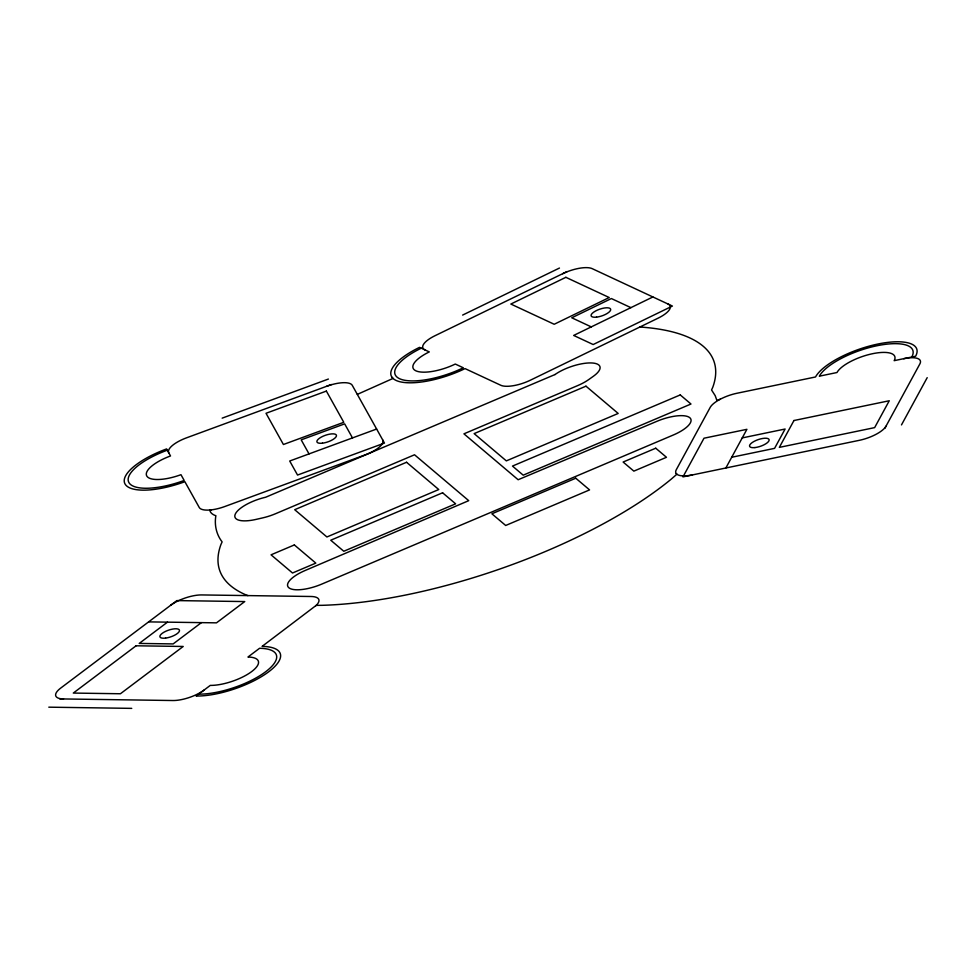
<?xml version="1.0" encoding="UTF-8"?>
<svg xmlns="http://www.w3.org/2000/svg" width="976" height="976" viewBox="0 0 976 976"><rect width="100%" height="100%" fill="white"/><g stroke="black" fill="none" stroke-linecap="round" stroke-linejoin="round"><path stroke-width="1.46" d="M725.851 468.004L746.896 429.33L704.001 438.212L682.968 476.886L859.27 440.335A23.192 7.93 -19 0 0 885.976 426.219M884.805 428.379L919.868 363.914A23.192 7.93 -19 0 0 903.691 358.692M901.482 424.914L927.2 377.651M198.653 694.143A49.983 17.092 -19 0 0 265.679 671.732A49.983 17.092 -19 0 0 259.567 648.284L247.953 657.031A30.915 10.577 -19 0 1 251.735 671.537A30.915 10.577 -19 0 1 210.279 685.396L196.152 696.034A54.107 18.507 -19 0 0 268.705 671.781A54.107 18.507 -19 0 0 262.08 646.393L316.224 605.352L321.885 605.327A262.825 89.89 -19 0 0 671.183 479.179L676.929 474.19L676.258 473.592M167.482 622.151L139.226 643.428L173.155 643.916L201.41 622.627M720.215 399.245L716.872 400.355L715.188 395.658L711.565 389.985L712.773 387.277A262.825 89.89 -19 0 0 641.757 327.143L639.792 327.058M462.624 315.077L559.468 268.046M567.044 271.584L435.003 335.72A23.192 7.93 -19 0 0 424.95 349.896M652.895 296.96L573.668 335.439L593.176 344.54L672.403 306.061L592.212 268.656A23.192 7.93 -19 0 0 562.652 273.719M357.314 394.389L393.035 378.432L392.035 377.334M222.174 418.143L328.4 379.054M331.45 384.52L186.587 437.809A23.192 7.93 -19 0 0 168.775 452.827M376.626 429.037L289.713 461.014L297.546 475.056L384.459 443.08L352.263 385.325A23.192 7.93 -19 0 0 326.618 386.301M742.211 437.919L785.094 429.025L774.578 448.362L731.695 457.256M211.353 509.85L209.816 509.972L209.974 510.875A46.384 15.86 -19 0 0 215.22 515.499L215.879 515.694C214.244 524.832 216.355 534.543 222.125 541.875L220.905 544.596A262.825 89.89 -19 0 0 245.684 594.762L247.928 595.592M148.62 621.883L216.489 622.847L244.744 601.57L176.888 600.594L60.719 688.08A23.192 7.93 -19 0 0 63.562 698.962M59.792 698.901L172.898 700.524A23.192 7.93 -19 0 0 203.996 690.13M48.8 707.173L131.748 708.369M630.886 307.647L611.379 298.546L571.765 317.786L591.273 326.887M352.482 437.919L344.65 423.865L301.194 439.859L309.026 453.901M421.266 348.176A49.983 17.092 -19 0 0 399.587 378.712A49.983 17.092 -19 0 0 463.307 367.781L455.292 364.048A30.915 10.577 -19 0 1 415.874 370.807A30.915 10.577 -19 0 1 429.281 351.909L419.534 347.358A54.107 18.507 -19 0 0 396.073 380.42A54.107 18.507 -19 0 0 465.04 368.599L500.81 385.276A23.192 7.93 -19 0 0 530.371 380.201L658.019 318.2A23.192 7.93 -19 0 0 668.072 304.036M167.299 450.18A49.983 17.092 -19 0 0 128.905 482.547A49.983 17.092 -19 0 0 184.183 480.46L180.963 474.69A30.915 10.577 -19 0 1 146.766 475.983A30.915 10.577 -19 0 1 170.519 455.951L166.603 448.923A54.107 18.507 -19 0 0 125.038 483.974A54.107 18.507 -19 0 0 184.879 481.705L199.238 507.471A23.192 7.93 -19 0 0 224.883 506.495L364.902 454.987A23.192 7.93 -19 0 0 382.714 439.969M911.791 357.009A49.983 17.092 -19 0 0 876.912 345.76A49.983 17.092 -19 0 0 819.352 376.175L836.981 372.527A30.915 10.577 -19 0 1 872.581 353.702A30.915 10.577 -19 0 1 894.162 360.669L915.61 356.228A54.107 18.507 -19 0 0 877.839 344.04A54.107 18.507 -19 0 0 815.533 376.968L736.917 393.267A23.192 7.93 -19 0 0 710.211 407.382L676.307 469.688A23.192 7.93 -19 0 0 692.496 474.922M315.882 605.706A23.192 7.93 -19 0 0 311.039 596.495L201.703 594.933A23.192 7.93 -19 0 0 170.605 605.327M793.952 420.522L779.348 447.374L874.642 427.622L889.258 400.758L793.952 420.522M136.079 645.795L73.298 693.07L120.426 693.753L183.207 646.466L136.079 645.795M554.99 374.552L265.667 497.235A27.316 9.345 -19 0 0 235.265 514.157A27.316 9.345 -19 0 0 255.956 519.427L262.666 517.89A27.316 9.345 -19 0 0 275.647 513.681L414.532 454.779L468.724 500.664L305.244 570.448A27.316 9.345 -19 0 0 288.884 587.784A27.316 9.345 -19 0 0 321.824 584.075L673.013 435.137A27.316 9.345 -19 0 0 689.837 417.752A27.316 9.345 -19 0 0 657.129 421.217L518.134 479.728L463.929 433.832L577.646 385.605A27.316 9.345 -19 0 0 588.638 379.64L593.237 376.37A27.316 9.345 -19 0 0 591.737 362.962A27.316 9.345 -19 0 0 554.99 374.552M565.86 277.318L510.851 304.048L554.197 324.264L609.219 297.534L565.86 277.318M406.553 462.27L294.703 509.704L326.911 536.971L438.761 489.537L406.553 462.27M585.978 386.179L474.129 433.612L506.337 460.879L618.186 413.446L585.978 386.179M294.349 544.937L271.047 554.819L292.519 572.997L315.821 563.115L294.349 544.937M442.592 492.782L330.742 540.216L343.784 551.257L455.633 503.823L442.592 492.782M680.248 394.926L512.473 466.077L523.209 475.166L690.984 404.015L680.248 394.926M575.767 478.216L491.88 513.791L505.69 525.478L589.577 489.903L575.767 478.216M655.738 448.204L623.115 462.038L633.851 471.127L666.474 457.293L655.738 448.204M326.374 391.083L266.021 413.287L283.418 444.507L343.784 422.303L326.374 391.083M596.556 317.139A10.309 3.526 -19 0 0 610.683 309.343A10.309 3.526 -19 0 0 595.445 311.063A10.309 3.526 -19 0 0 596.556 317.139M322.458 443.177A10.309 3.526 -19 0 0 336.452 435.345A10.309 3.526 -19 0 0 321.092 437.199A10.309 3.526 -19 0 0 322.458 443.177M754.912 447.581A10.309 3.526 -19 0 0 769.149 439.81A10.309 3.526 -19 0 0 753.997 441.445A10.309 3.526 -19 0 0 754.912 447.581M165.578 638.097A10.309 3.526 -19 0 0 179.462 630.24A10.309 3.526 -19 0 0 164.029 632.167A10.309 3.526 -19 0 0 165.578 638.097"/></g></svg>
